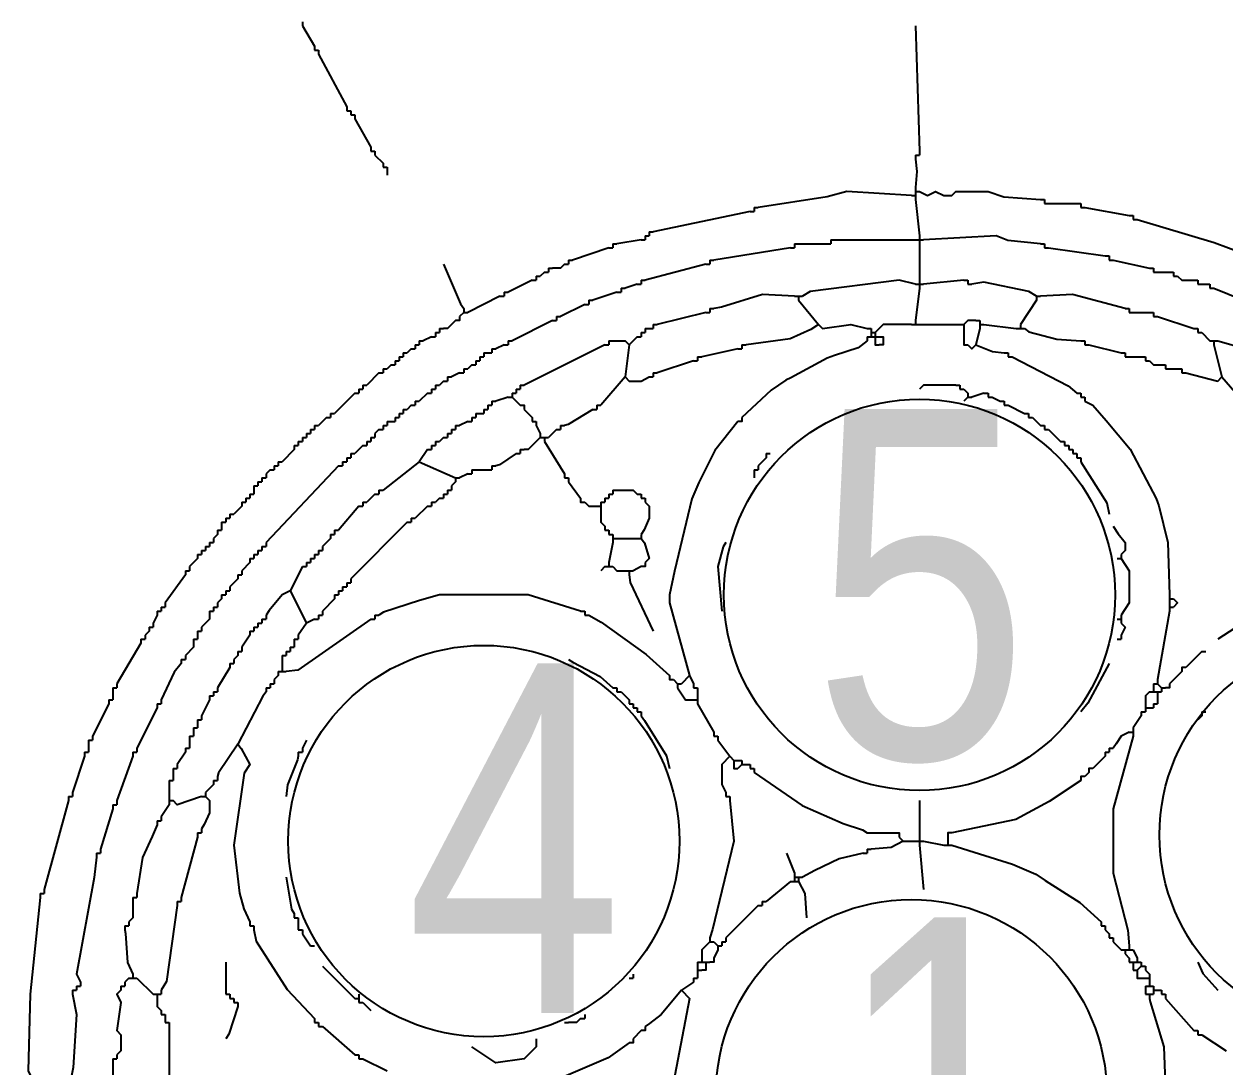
# Model space of a CAD drawing. Header units: millimetres. Extents: x -78 to 6757, y -2226 to 2184.
# Drawn here: x 51.14 to 70.36, y 1037.36 to 1054.06 of the extents above; entities that cross this region are included whole.
import ezdxf
from ezdxf.enums import TextEntityAlignment as Align

# ---------------------------------------------------------------- set-up
doc = ezdxf.new("R2010")
doc.units = ezdxf.units.MM
doc.layers.add('LAYER_0', color=7, linetype='Continuous')
doc.styles.get("Standard").update_dxf_attribs({"font": 'TIMES.TTF'})
doc.styles.add('TEXT', font='ARIAL.TTF', dxfattribs={"width": 0.8, "height": 4})
doc.linetypes.add('ZIPPED_TUBE', pattern='A,0.0001,-0.25,["~",Standard,S=1,R=0,X=-0.3,Y=-0.6],-0.25', length=0.5001)

# ---------------------------------------------------------------- blocks, each defined once
blk = doc.blocks.new('A$C31814A24')
at = {"color": 7, "linetype": 'Continuous'}
for points in [[(10.2, 30.137), (10.2, 30.091)], [(10.2, 30.091), (10.338, 29.86)], [(17.215, 30.091), (17.261, 28.66)], [(10.338, 29.86), (10.338, 29.814)], [(10.338, 29.814), (10.384, 29.814)], [(10.384, 29.814), (10.384, 29.768)], [(10.384, 29.768), (10.707, 29.168)], [(10.707, 29.168), (10.707, 29.122)], [(10.707, 29.122), (10.753, 29.122)], [(10.753, 29.122), (10.753, 29.076)], [(10.753, 29.076), (10.799, 29.076)], [(10.799, 29.076), (10.799, 29.029)], [(10.799, 29.029), (10.984, 28.706)], [(10.984, 28.706), (10.984, 28.66)], [(10.984, 28.66), (11.03, 28.66)], [(11.03, 28.66), (11.03, 28.614)], [(11.03, 28.614), (11.123, 28.522)], [(17.215, 28.614), (17.261, 28.614)], [(17.215, 28.614), (17.215, 28.568)], [(17.215, 28.568), (17.232, 28.426), (17.215, 28.245)], [(17.261, 28.66), (17.261, 28.614)], [(11.123, 28.522), (11.123, 28.476)], [(11.123, 28.476), (11.169, 28.476)], [(11.169, 28.476), (11.169, 28.429)], [(11.169, 28.429), (11.169, 28.383)], [(17.168, 28.153), (16.43, 28.199), (16.203, 28.135), (15.415, 28.014)], [(17.168, 28.153), (17.215, 28.153)], [(17.215, 28.245), (17.215, 28.199)], [(17.215, 28.199), (17.261, 28.199)], [(17.215, 28.199), (17.215, 28.153)], [(17.215, 28.153), (17.215, 28.106)], [(17.261, 28.199), (17.353, 28.153), (17.445, 28.199), (17.538, 28.153), (17.63, 28.153), (17.676, 28.199), (18.045, 28.199), (18.226, 28.136), (18.645, 28.106)], [(15.369, 28.014), (15.415, 28.014)], [(15.369, 28.014), (15.369, 27.968)], [(17.215, 28.106), (17.261, 27.691)], [(18.645, 28.106), (18.691, 28.106)], [(18.691, 28.106), (18.691, 28.06)], [(18.691, 28.06), (18.738, 28.06)], [(18.738, 28.06), (19.061, 28.06)], [(19.061, 28.06), (19.107, 28.06)], [(19.107, 28.06), (19.107, 28.014)], [(19.107, 28.014), (19.153, 28.014)], [(19.153, 28.014), (19.661, 27.922)], [(15.322, 27.968), (14.215, 27.737)], [(15.322, 27.968), (15.369, 27.968)], [(19.661, 27.922), (19.707, 27.922)], [(19.707, 27.922), (19.707, 27.876)], [(19.707, 27.876), (19.753, 27.876)], [(19.753, 27.876), (20.634, 27.613), (21.453, 27.311), (21.922, 27.091)], [(14.169, 27.737), (14.215, 27.737)], [(14.169, 27.737), (14.169, 27.691)], [(13.753, 27.599), (13.799, 27.599)], [(13.753, 27.599), (13.753, 27.553)], [(14.076, 27.645), (13.799, 27.599)], [(14.076, 27.645), (14.122, 27.645)], [(14.122, 27.691), (14.169, 27.691)], [(14.122, 27.691), (14.122, 27.645)], [(15.83, 27.599), (15.876, 27.599)], [(15.83, 27.599), (15.83, 27.553)], [(15.876, 27.599), (16.199, 27.599)], [(16.199, 27.599), (16.245, 27.599)], [(16.245, 27.645), (16.292, 27.645)], [(16.245, 27.645), (16.245, 27.599)], [(16.292, 27.645), (17.215, 27.645)], [(17.215, 27.645), (17.261, 27.645)], [(17.261, 27.691), (17.261, 27.645)], [(17.261, 27.645), (17.307, 27.645)], [(17.261, 27.645), (17.261, 27.599)], [(17.261, 27.599), (17.261, 27.183)], [(18.645, 27.599), (18.271, 27.636), (18.138, 27.691), (17.307, 27.645)], [(18.645, 27.599), (18.691, 27.599)], [(18.691, 27.599), (18.691, 27.553)], [(13.707, 27.553), (13.292, 27.414)], [(13.707, 27.553), (13.753, 27.553)], [(15.784, 27.553), (14.907, 27.414)], [(15.784, 27.553), (15.83, 27.553)], [(18.691, 27.553), (18.738, 27.553)], [(18.738, 27.553), (19.384, 27.46)], [(11.815, 27.368), (12.009, 26.911), (12.046, 26.86)], [(13.199, 27.368), (13.153, 27.322), (13.061, 27.322)], [(13.199, 27.368), (13.246, 27.368)], [(13.246, 27.414), (13.292, 27.414)], [(13.246, 27.414), (13.246, 27.368)], [(14.815, 27.368), (14.122, 27.183)], [(14.815, 27.368), (14.861, 27.368)], [(14.861, 27.414), (14.907, 27.414)], [(14.861, 27.414), (14.861, 27.368)], [(19.384, 27.46), (19.43, 27.46)], [(19.43, 27.46), (19.43, 27.414)], [(19.43, 27.414), (19.476, 27.414)], [(19.476, 27.414), (19.891, 27.322)], [(12.876, 27.23), (12.922, 27.23)], [(12.876, 27.23), (12.876, 27.183)], [(12.969, 27.276), (12.922, 27.23)], [(12.969, 27.276), (13.015, 27.276)], [(13.015, 27.322), (13.061, 27.322)], [(13.015, 27.322), (13.015, 27.276)], [(19.891, 27.322), (19.938, 27.322)], [(19.938, 27.322), (19.938, 27.276)], [(19.938, 27.276), (19.984, 27.276)], [(19.984, 27.276), (20.122, 27.276)], [(20.122, 27.276), (20.168, 27.276)], [(20.168, 27.276), (20.168, 27.23)], [(20.168, 27.23), (20.214, 27.23)], [(20.214, 27.23), (20.261, 27.183), (20.399, 27.183)], [(12.83, 27.183), (12.553, 27.045)], [(12.83, 27.183), (12.876, 27.183)], [(13.846, 27.091), (13.892, 27.091)], [(13.846, 27.091), (13.846, 27.045)], [(14.03, 27.137), (13.892, 27.091)], [(14.03, 27.137), (14.076, 27.137)], [(14.076, 27.183), (14.122, 27.183)], [(14.076, 27.183), (14.076, 27.137)], [(17.215, 27.137), (17.03, 27.183), (16.01, 27.054), (15.922, 26.999)], [(17.215, 27.137), (17.261, 27.137)], [(17.261, 27.091), (17.215, 26.722)], [(17.261, 27.183), (17.261, 27.137)], [(17.261, 27.137), (17.307, 27.137)], [(17.261, 27.137), (17.261, 27.091)], [(17.768, 27.183), (17.307, 27.137)], [(17.768, 27.183), (17.815, 27.183)], [(17.815, 27.183), (17.815, 27.137)], [(17.815, 27.137), (17.861, 27.137)], [(18.599, 26.999), (18.511, 27.054), (17.999, 27.16), (17.861, 27.137)], [(20.399, 27.183), (20.445, 27.183)], [(20.445, 27.183), (20.445, 27.137)], [(20.445, 27.137), (20.491, 27.137)], [(20.491, 27.137), (20.538, 27.137)], [(20.538, 27.137), (20.584, 27.137)], [(20.584, 27.137), (20.584, 27.091)], [(20.584, 27.091), (20.63, 27.091)], [(20.63, 27.091), (21.091, 26.906)], [(12.461, 26.999), (12.092, 26.814)], [(12.461, 26.999), (12.507, 26.999)], [(12.507, 27.045), (12.553, 27.045)], [(12.507, 27.045), (12.507, 26.999)], [(13.476, 26.953), (13.522, 26.953)], [(13.476, 26.953), (13.476, 26.906)], [(13.799, 27.045), (13.522, 26.953)], [(13.799, 27.045), (13.846, 27.045)], [(15.83, 26.999), (15.463, 27.019), (14.995, 26.874), (14.907, 26.86)], [(15.83, 26.999), (15.876, 26.999)], [(15.876, 26.999), (15.922, 26.999)], [(15.876, 26.999), (15.876, 26.953)], [(15.876, 26.953), (16.107, 26.676)], [(18.599, 26.953), (18.415, 26.676)], [(18.599, 26.999), (18.645, 26.999)], [(18.599, 26.999), (18.599, 26.953)], [(19.614, 26.86), (19.012, 27.019), (18.645, 26.999)], [(12.046, 26.814), (11.999, 26.768)], [(12.046, 26.86), (12.046, 26.814)], [(12.046, 26.814), (12.092, 26.814)], [(13.43, 26.906), (13.153, 26.768)], [(13.43, 26.906), (13.476, 26.906)], [(14.815, 26.814), (14.261, 26.676)], [(14.815, 26.814), (14.861, 26.814)], [(14.861, 26.86), (14.907, 26.86)], [(14.861, 26.86), (14.861, 26.814)], [(19.614, 26.86), (19.661, 26.86)], [(19.661, 26.86), (19.661, 26.814)], [(19.661, 26.814), (19.707, 26.814)], [(19.707, 26.814), (19.891, 26.814)], [(19.891, 26.814), (19.938, 26.814)], [(19.938, 26.814), (19.938, 26.768)], [(11.953, 26.722), (11.861, 26.63), (11.815, 26.63)], [(11.999, 26.768), (11.999, 26.722), (11.953, 26.722)], [(13.061, 26.722), (12.599, 26.491)], [(13.061, 26.722), (13.107, 26.722)], [(13.107, 26.768), (13.153, 26.768)], [(13.107, 26.768), (13.107, 26.722)], [(14.215, 26.676), (14.261, 26.676)], [(14.215, 26.676), (14.215, 26.63)], [(16.107, 26.676), (16.019, 26.62), (15.781, 26.511), (15.276, 26.445)], [(16.107, 26.676), (16.153, 26.63), (16.476, 26.676), (16.661, 26.63)], [(17.168, 26.676), (16.845, 26.676), (16.753, 26.583)], [(17.168, 26.676), (17.215, 26.676)], [(17.215, 26.722), (17.215, 26.676)], [(17.215, 26.676), (17.261, 26.676)], [(17.261, 26.676), (17.722, 26.676)], [(17.722, 26.676), (17.768, 26.676)], [(17.907, 26.722), (17.815, 26.722), (17.768, 26.676)], [(17.768, 26.676), (17.768, 26.63)], [(17.907, 26.722), (17.953, 26.722)], [(17.953, 26.722), (17.953, 26.676)], [(17.953, 26.676), (17.999, 26.676)], [(17.953, 26.676), (17.953, 26.63)], [(17.999, 26.676), (18.368, 26.63)], [(18.415, 26.676), (18.415, 26.63)], [(19.938, 26.768), (19.984, 26.768)], [(19.984, 26.768), (20.399, 26.63)], [(11.676, 26.537), (11.584, 26.491)], [(11.676, 26.537), (11.723, 26.537)], [(11.723, 26.583), (11.769, 26.583)], [(11.723, 26.583), (11.723, 26.537)], [(11.769, 26.63), (11.815, 26.63)], [(11.769, 26.63), (11.769, 26.583)], [(14.03, 26.537), (13.938, 26.445)], [(14.03, 26.537), (14.076, 26.537)], [(14.076, 26.583), (14.122, 26.583)], [(14.076, 26.583), (14.076, 26.537)], [(14.122, 26.63), (14.169, 26.63)], [(14.122, 26.63), (14.122, 26.583)], [(14.169, 26.63), (14.215, 26.63)], [(16.661, 26.63), (16.707, 26.63)], [(16.661, 26.537), (16.707, 26.537)], [(16.661, 26.537), (16.661, 26.491)], [(16.707, 26.63), (16.707, 26.583)], [(16.707, 26.583), (16.753, 26.583)], [(16.707, 26.583), (16.707, 26.537)], [(16.707, 26.537), (16.753, 26.537)], [(16.753, 26.583), (16.753, 26.537)], [(16.753, 26.537), (16.799, 26.537)], [(16.753, 26.537), (16.753, 26.491)], [(16.799, 26.537), (16.845, 26.537), (16.845, 26.491)], [(17.768, 26.63), (17.768, 26.491)], [(17.953, 26.63), (17.907, 26.445)], [(18.368, 26.63), (18.415, 26.63)], [(18.415, 26.63), (18.461, 26.63)], [(18.461, 26.63), (18.511, 26.593), (18.833, 26.51), (19.107, 26.491)], [(20.399, 26.63), (20.445, 26.63)], [(20.445, 26.63), (20.445, 26.583)], [(20.445, 26.583), (20.491, 26.583)], [(20.491, 26.583), (20.584, 26.491)], [(11.446, 26.399), (11.399, 26.353)], [(11.446, 26.399), (11.492, 26.399)], [(11.492, 26.445), (11.538, 26.445)], [(11.492, 26.445), (11.492, 26.399)], [(11.538, 26.491), (11.584, 26.491)], [(11.538, 26.491), (11.538, 26.445)], [(12.369, 26.399), (12.415, 26.399)], [(12.369, 26.399), (12.369, 26.353)], [(12.507, 26.445), (12.415, 26.399)], [(12.507, 26.445), (12.553, 26.445)], [(12.553, 26.491), (12.599, 26.491)], [(12.553, 26.491), (12.553, 26.445)], [(13.661, 26.445), (12.738, 25.983)], [(13.661, 26.445), (13.707, 26.445)], [(13.707, 26.491), (13.753, 26.491)], [(13.707, 26.491), (13.707, 26.445)], [(13.753, 26.491), (13.892, 26.491), (13.938, 26.445)], [(13.938, 26.445), (13.892, 26.076)], [(15.184, 26.399), (14.769, 26.306)], [(15.184, 26.399), (15.23, 26.399)], [(16.661, 26.491), (16.561, 26.409), (16.287, 26.32), (16.204, 26.293), (15.788, 26.066), (15.733, 26.039), (15.563, 25.926), (15.23, 25.614)], [(15.23, 26.445), (15.276, 26.445)], [(15.23, 26.445), (15.23, 26.399)], [(16.753, 26.491), (16.753, 26.445), (16.799, 26.445)], [(16.845, 26.491), (16.845, 26.445), (16.799, 26.445)], [(17.768, 26.491), (17.768, 26.445), (17.815, 26.445)], [(17.815, 26.445), (17.861, 26.399), (17.907, 26.445)], [(17.907, 26.445), (18.096, 26.369), (18.23, 26.353)], [(19.107, 26.491), (19.153, 26.491)], [(19.153, 26.491), (19.153, 26.445)], [(19.153, 26.445), (19.199, 26.445)], [(19.199, 26.445), (19.568, 26.353)], [(20.584, 26.491), (20.63, 26.491)], [(20.63, 26.491), (20.676, 26.491)], [(20.63, 26.491), (20.63, 26.445)], [(20.63, 26.445), (20.722, 26.076)], [(20.676, 26.491), (20.999, 26.399)], [(11.261, 26.26), (11.307, 26.26)], [(11.261, 26.26), (11.261, 26.214)], [(11.307, 26.306), (11.353, 26.306)], [(11.307, 26.306), (11.307, 26.26)], [(11.353, 26.353), (11.399, 26.353)], [(11.353, 26.353), (11.353, 26.306)], [(12.184, 26.26), (12.23, 26.26)], [(12.184, 26.26), (12.184, 26.214)], [(12.23, 26.306), (12.276, 26.306)], [(12.23, 26.306), (12.23, 26.26)], [(12.276, 26.353), (12.323, 26.353)], [(12.276, 26.353), (12.276, 26.306)], [(12.323, 26.353), (12.369, 26.353)], [(14.676, 26.26), (14.261, 26.122)], [(14.676, 26.26), (14.722, 26.26)], [(14.722, 26.306), (14.769, 26.306)], [(14.722, 26.306), (14.722, 26.26)], [(18.23, 26.353), (18.276, 26.353)], [(18.276, 26.353), (18.276, 26.306)], [(18.276, 26.306), (18.322, 26.306)], [(18.322, 26.306), (18.961, 25.973), (19.061, 25.891)], [(19.568, 26.353), (19.614, 26.353)], [(19.614, 26.353), (19.614, 26.306)], [(19.614, 26.306), (19.661, 26.306)], [(19.661, 26.306), (19.799, 26.306)], [(19.799, 26.306), (19.845, 26.306)], [(19.845, 26.306), (19.845, 26.26)], [(19.845, 26.26), (19.891, 26.26)], [(19.891, 26.26), (19.938, 26.214), (20.03, 26.214)], [(11.076, 26.122), (10.938, 25.983)], [(11.076, 26.122), (11.123, 26.122)], [(11.123, 26.168), (11.169, 26.168)], [(11.123, 26.168), (11.123, 26.122)], [(11.215, 26.214), (11.169, 26.168)], [(11.215, 26.214), (11.261, 26.214)], [(11.999, 26.122), (11.907, 26.076)], [(11.999, 26.122), (12.046, 26.122)], [(12.046, 26.168), (12.092, 26.168)], [(12.046, 26.168), (12.046, 26.122)], [(12.138, 26.214), (12.092, 26.168)], [(12.138, 26.214), (12.184, 26.214)], [(14.215, 26.122), (14.261, 26.122)], [(14.215, 26.122), (14.215, 26.076)], [(20.03, 26.214), (20.076, 26.214)], [(20.076, 26.214), (20.076, 26.168)], [(20.076, 26.168), (20.122, 26.168)], [(20.122, 26.168), (20.214, 26.168)], [(20.214, 26.168), (20.261, 26.168)], [(20.261, 26.168), (20.261, 26.122)], [(20.261, 26.122), (20.307, 26.122)], [(20.307, 26.122), (20.676, 26.03), (20.722, 26.076)], [(10.892, 25.983), (10.938, 25.983)], [(10.892, 25.983), (10.892, 25.937)], [(11.723, 25.983), (11.769, 25.983)], [(11.723, 25.983), (11.723, 25.937)], [(11.815, 26.03), (11.769, 25.983)], [(11.815, 26.03), (11.861, 26.03)], [(11.861, 26.076), (11.907, 26.076)], [(11.861, 26.076), (11.861, 26.03)], [(12.692, 25.983), (12.738, 25.983)], [(12.692, 25.983), (12.692, 25.937)], [(13.892, 26.076), (13.615, 25.753)], [(13.892, 26.076), (13.938, 26.03), (14.076, 26.03), (14.169, 26.076)], [(14.169, 26.076), (14.215, 26.076)], [(17.676, 25.983), (17.307, 25.983), (17.261, 25.937)], [(17.676, 25.983), (17.722, 25.983)], [(17.722, 25.983), (17.722, 25.937)], [(20.722, 26.076), (21.045, 25.706)], [(10.799, 25.891), (10.569, 25.66)], [(10.799, 25.891), (10.846, 25.891)], [(10.846, 25.937), (10.892, 25.937)], [(10.846, 25.937), (10.846, 25.891)], [(11.63, 25.891), (11.538, 25.799)], [(11.63, 25.891), (11.676, 25.891)], [(11.676, 25.937), (11.723, 25.937)], [(11.676, 25.937), (11.676, 25.891)], [(12.553, 25.845), (12.415, 25.799)], [(12.553, 25.845), (12.599, 25.845)], [(12.599, 25.891), (12.646, 25.891)], [(12.599, 25.891), (12.599, 25.845)], [(12.599, 25.845), (12.692, 25.753)], [(12.646, 25.937), (12.692, 25.937)], [(12.646, 25.937), (12.646, 25.891)], [(17.722, 25.937), (17.768, 25.937)], [(17.768, 25.937), (17.815, 25.891)], [(17.815, 25.845), (17.768, 25.799)], [(17.815, 25.891), (17.815, 25.845)], [(17.815, 25.845), (17.861, 25.845)], [(17.999, 25.891), (17.861, 25.845)], [(17.999, 25.891), (18.045, 25.891)], [(18.045, 25.891), (18.045, 25.845)], [(18.045, 25.845), (18.091, 25.845)], [(18.091, 25.845), (18.184, 25.799)], [(19.061, 25.891), (19.107, 25.891)], [(19.107, 25.891), (19.107, 25.845)], [(19.107, 25.845), (19.153, 25.845)], [(19.153, 25.845), (19.153, 25.799)], [(11.353, 25.706), (11.399, 25.706)], [(11.353, 25.706), (11.353, 25.66)], [(11.446, 25.753), (11.399, 25.706)], [(11.446, 25.753), (11.492, 25.753)], [(11.492, 25.799), (11.538, 25.799)], [(11.492, 25.799), (11.492, 25.753)], [(12.276, 25.706), (12.323, 25.706)], [(12.276, 25.706), (12.276, 25.66)], [(12.323, 25.753), (12.369, 25.753)], [(12.323, 25.753), (12.323, 25.706)], [(12.369, 25.799), (12.415, 25.799)], [(12.369, 25.799), (12.369, 25.753)], [(12.692, 25.753), (12.738, 25.753), (12.738, 25.706)], [(12.738, 25.706), (12.83, 25.614)], [(13.522, 25.706), (13.241, 25.531), (13.199, 25.522)], [(13.522, 25.706), (13.569, 25.706)], [(13.569, 25.753), (13.615, 25.753)], [(13.569, 25.753), (13.569, 25.706)], [(18.184, 25.799), (18.23, 25.799)], [(18.23, 25.799), (18.23, 25.753)], [(18.23, 25.753), (18.276, 25.753)], [(18.276, 25.753), (18.461, 25.66)], [(19.153, 25.799), (19.245, 25.753), (19.395, 25.578), (19.671, 25.252), (19.97, 24.687), (19.998, 24.603), (20.101, 24.182), (20.122, 23.584)], [(10.476, 25.614), (10.384, 25.522)], [(10.476, 25.614), (10.523, 25.614)], [(10.523, 25.66), (10.569, 25.66)], [(10.523, 25.66), (10.523, 25.614)], [(11.169, 25.568), (11.215, 25.568)], [(11.169, 25.568), (11.169, 25.522)], [(11.215, 25.568), (11.261, 25.568)], [(11.261, 25.614), (11.307, 25.614)], [(11.261, 25.614), (11.261, 25.568)], [(11.307, 25.66), (11.353, 25.66)], [(11.307, 25.66), (11.307, 25.614)], [(12.092, 25.568), (11.999, 25.522)], [(12.092, 25.568), (12.138, 25.568)], [(12.138, 25.614), (12.184, 25.614)], [(12.138, 25.614), (12.138, 25.568)], [(12.184, 25.66), (12.23, 25.66)], [(12.184, 25.66), (12.184, 25.614)], [(12.23, 25.66), (12.276, 25.66)], [(12.83, 25.614), (12.83, 25.568)], [(12.83, 25.568), (12.876, 25.568)], [(12.876, 25.568), (12.876, 25.522)], [(15.184, 25.568), (14.918, 25.237), (14.736, 24.871), (14.658, 24.682), (14.459, 23.856), (14.399, 23.584), (14.399, 23.491), (14.63, 22.66)], [(15.23, 25.614), (15.23, 25.568), (15.184, 25.568)], [(18.461, 25.66), (18.507, 25.66)], [(18.507, 25.66), (18.507, 25.614)], [(18.507, 25.614), (18.553, 25.614)], [(18.553, 25.614), (18.645, 25.522)], [(10.246, 25.43), (10.292, 25.43)], [(10.246, 25.43), (10.246, 25.383)], [(10.292, 25.476), (10.338, 25.476)], [(10.292, 25.476), (10.292, 25.43)], [(10.338, 25.522), (10.384, 25.522)], [(10.338, 25.522), (10.338, 25.476)], [(11.076, 25.476), (11.03, 25.43)], [(11.03, 25.43), (11.03, 25.383)], [(11.076, 25.476), (11.123, 25.476)], [(11.123, 25.522), (11.169, 25.522)], [(11.123, 25.522), (11.123, 25.476)], [(11.861, 25.43), (11.907, 25.43)], [(11.861, 25.43), (11.861, 25.383)], [(11.907, 25.476), (11.953, 25.476)], [(11.907, 25.476), (11.907, 25.43)], [(11.953, 25.522), (11.999, 25.522)], [(11.953, 25.522), (11.953, 25.476)], [(12.876, 25.522), (12.922, 25.43)], [(12.922, 25.43), (12.922, 25.383)], [(13.107, 25.476), (13.015, 25.383)], [(13.107, 25.476), (13.153, 25.476)], [(13.153, 25.522), (13.199, 25.522)], [(13.153, 25.522), (13.153, 25.476)], [(18.645, 25.522), (18.691, 25.522)], [(18.691, 25.522), (18.691, 25.476)], [(18.691, 25.476), (18.738, 25.476)], [(18.738, 25.476), (18.876, 25.337)], [(10.107, 25.291), (10.153, 25.291)], [(10.107, 25.291), (10.107, 25.245)], [(10.153, 25.337), (10.2, 25.337)], [(10.153, 25.337), (10.153, 25.291)], [(10.2, 25.383), (10.246, 25.383)], [(10.2, 25.383), (10.2, 25.337)], [(10.892, 25.291), (10.799, 25.199)], [(10.892, 25.291), (10.938, 25.291)], [(10.938, 25.337), (10.984, 25.337)], [(10.938, 25.337), (10.938, 25.291)], [(10.984, 25.383), (11.03, 25.383)], [(10.984, 25.383), (10.984, 25.337)], [(11.676, 25.291), (11.723, 25.291)], [(11.676, 25.291), (11.676, 25.245)], [(11.723, 25.337), (11.769, 25.337)], [(11.723, 25.337), (11.723, 25.291)], [(11.815, 25.383), (11.769, 25.337)], [(11.815, 25.383), (11.861, 25.383)], [(12.922, 25.383), (12.784, 25.245), (12.738, 25.245)], [(12.922, 25.383), (12.969, 25.383)], [(12.969, 25.383), (13.015, 25.383)], [(12.969, 25.383), (12.969, 25.337)], [(12.969, 25.337), (13.199, 24.968)], [(18.876, 25.337), (18.922, 25.337)], [(18.922, 25.337), (18.922, 25.291)], [(18.922, 25.291), (18.968, 25.291)], [(18.968, 25.291), (18.968, 25.245)], [(10.107, 25.245), (9.969, 25.107)], [(10.707, 25.153), (10.753, 25.153)], [(10.707, 25.153), (10.707, 25.107)], [(10.753, 25.199), (10.799, 25.199)], [(10.753, 25.199), (10.753, 25.153)], [(11.63, 25.245), (11.538, 25.107)], [(11.63, 25.245), (11.676, 25.245)], [(12.646, 25.199), (12.456, 25.07), (12.415, 25.06)], [(12.646, 25.199), (12.692, 25.199)], [(12.692, 25.245), (12.738, 25.245)], [(12.692, 25.245), (12.692, 25.199)], [(15.507, 25.153), (15.415, 25.06)], [(15.507, 25.199), (15.553, 25.199)], [(15.507, 25.199), (15.507, 25.153)], [(18.968, 25.245), (19.015, 25.245)], [(19.015, 25.245), (19.015, 25.199)], [(19.015, 25.199), (19.061, 25.199)], [(19.061, 25.199), (19.061, 25.153)], [(19.061, 25.153), (19.107, 25.153)], [(19.107, 25.153), (19.107, 25.107)], [(10.615, 25.06), (9.784, 24.183)], [(9.83, 25.014), (9.784, 24.968)], [(9.83, 25.014), (9.876, 25.014)], [(9.876, 25.06), (9.923, 25.06)], [(9.876, 25.06), (9.876, 25.014)], [(9.923, 25.107), (9.969, 25.107)], [(9.923, 25.107), (9.923, 25.06)], [(10.615, 25.06), (10.661, 25.06)], [(10.661, 25.107), (10.707, 25.107)], [(10.661, 25.107), (10.661, 25.06)], [(11.538, 25.107), (11.123, 24.783)], [(11.538, 25.107), (11.953, 24.922)], [(12.138, 25.014), (12.184, 25.014)], [(12.138, 25.014), (12.138, 24.968)], [(12.184, 25.014), (12.323, 25.014)], [(12.323, 25.014), (12.369, 25.014)], [(12.369, 25.06), (12.415, 25.06)], [(12.369, 25.06), (12.369, 25.014)], [(15.369, 25.014), (15.415, 25.014)], [(15.369, 25.014), (15.369, 24.968)], [(15.415, 25.06), (15.415, 25.014)], [(19.107, 25.107), (19.406, 24.635), (19.43, 24.507)], [(9.692, 24.876), (9.738, 24.876)], [(9.692, 24.876), (9.692, 24.83)], [(9.738, 24.922), (9.784, 24.922)], [(9.738, 24.922), (9.738, 24.876)], [(9.784, 24.968), (9.784, 24.922)], [(11.953, 24.876), (11.907, 24.83)], [(11.953, 24.922), (11.999, 24.922)], [(11.953, 24.922), (11.953, 24.876)], [(12.092, 24.968), (11.999, 24.922)], [(12.092, 24.968), (12.138, 24.968)], [(13.199, 24.968), (13.199, 24.922)], [(13.199, 24.922), (13.246, 24.922)], [(13.246, 24.922), (13.246, 24.876)], [(13.246, 24.876), (13.384, 24.691)], [(15.369, 24.968), (15.369, 24.922)], [(9.6, 24.737), (9.646, 24.737)], [(9.6, 24.737), (9.6, 24.691)], [(9.646, 24.83), (9.692, 24.83)], [(9.646, 24.83), (9.646, 24.783)], [(9.646, 24.783), (9.646, 24.737)], [(11.03, 24.737), (10.938, 24.645)], [(11.03, 24.737), (11.076, 24.737)], [(11.076, 24.783), (11.123, 24.783)], [(11.076, 24.783), (11.076, 24.737)], [(11.815, 24.737), (11.861, 24.737)], [(11.815, 24.737), (11.815, 24.691)], [(11.861, 24.783), (11.907, 24.783)], [(11.861, 24.783), (11.861, 24.737)], [(11.907, 24.83), (11.907, 24.783)], [(13.707, 24.737), (13.753, 24.737)], [(13.707, 24.737), (13.707, 24.691)], [(13.753, 24.783), (13.799, 24.783)], [(13.753, 24.783), (13.753, 24.737)], [(13.799, 24.783), (13.984, 24.783), (14.03, 24.737)], [(14.03, 24.737), (14.076, 24.737)], [(14.076, 24.737), (14.076, 24.691)], [(9.507, 24.599), (9.415, 24.507)], [(9.507, 24.645), (9.553, 24.645)], [(9.507, 24.645), (9.507, 24.599)], [(9.553, 24.691), (9.6, 24.691)], [(9.553, 24.691), (9.553, 24.645)], [(10.846, 24.599), (10.615, 24.322)], [(10.846, 24.599), (10.892, 24.599)], [(10.892, 24.645), (10.938, 24.645)], [(10.892, 24.645), (10.892, 24.599)], [(11.63, 24.599), (11.492, 24.46)], [(11.63, 24.599), (11.676, 24.599)], [(11.676, 24.645), (11.723, 24.645)], [(11.676, 24.645), (11.676, 24.599)], [(11.769, 24.691), (11.723, 24.645)], [(11.769, 24.691), (11.815, 24.691)], [(13.384, 24.691), (13.384, 24.645), (13.43, 24.645)], [(13.43, 24.645), (13.476, 24.599), (13.569, 24.599)], [(13.569, 24.599), (13.615, 24.599)], [(13.615, 24.645), (13.661, 24.645)], [(13.615, 24.645), (13.615, 24.599)], [(13.615, 24.599), (13.615, 24.553)], [(13.661, 24.691), (13.707, 24.691)], [(13.661, 24.691), (13.661, 24.645)], [(14.076, 24.691), (14.122, 24.691)], [(14.122, 24.645), (14.169, 24.599), (14.169, 24.46), (14.109, 24.327), (14.076, 24.276)], [(14.122, 24.691), (14.122, 24.645)], [(9.323, 24.46), (9.369, 24.46)], [(9.323, 24.46), (9.323, 24.414)], [(9.369, 24.507), (9.415, 24.507)], [(9.369, 24.507), (9.369, 24.46)], [(11.446, 24.46), (11.492, 24.46)], [(11.446, 24.46), (11.446, 24.414)], [(13.615, 24.553), (13.615, 24.414), (13.661, 24.368)], [(9.23, 24.322), (9.276, 24.322)], [(9.23, 24.322), (9.23, 24.276)], [(9.276, 24.414), (9.323, 24.414)], [(9.276, 24.414), (9.276, 24.368)], [(9.276, 24.368), (9.276, 24.322)], [(10.569, 24.322), (10.615, 24.322)], [(10.569, 24.322), (10.569, 24.276)], [(11.399, 24.414), (10.753, 23.768)], [(11.399, 24.414), (11.446, 24.414)], [(13.661, 24.368), (13.661, 24.322)], [(13.661, 24.322), (13.707, 24.322)], [(13.707, 24.322), (13.707, 24.276)], [(19.476, 24.368), (19.533, 24.283), (19.614, 24.183), (19.614, 24.091), (19.568, 24.045)], [(9.138, 24.183), (9.184, 24.183)], [(9.138, 24.183), (9.138, 24.137)], [(9.23, 24.276), (9.184, 24.23)], [(9.184, 24.23), (9.184, 24.183)], [(9.784, 24.183), (9.784, 24.137)], [(10.523, 24.23), (10.43, 24.137)], [(10.523, 24.276), (10.569, 24.276)], [(10.523, 24.276), (10.523, 24.23)], [(13.707, 24.276), (13.753, 24.276)], [(13.753, 24.183), (13.707, 23.953)], [(13.753, 24.276), (13.753, 24.23)], [(13.753, 24.23), (13.799, 24.23)], [(13.753, 24.23), (13.753, 24.183)], [(13.799, 24.23), (14.03, 24.23)], [(14.03, 24.23), (14.076, 24.23)], [(14.076, 24.276), (14.076, 24.23)], [(14.076, 24.23), (14.113, 24.179), (14.169, 23.999), (14.122, 23.953)], [(15.045, 24.183), (15.013, 24.133), (14.953, 23.907), (14.999, 23.399)], [(9, 24.045), (9.046, 24.045)], [(9, 24.045), (9, 23.999)], [(9.046, 24.091), (9.092, 24.091)], [(9.046, 24.091), (9.046, 24.045)], [(9.092, 24.137), (9.138, 24.137)], [(9.092, 24.137), (9.092, 24.091)], [(9.646, 24.045), (9.692, 24.045)], [(9.646, 24.045), (9.646, 23.999)], [(9.692, 24.091), (9.738, 24.091)], [(9.692, 24.091), (9.692, 24.045)], [(9.738, 24.137), (9.784, 24.137)], [(9.738, 24.137), (9.738, 24.091)], [(10.338, 24.045), (10.384, 24.045)], [(10.338, 24.045), (10.338, 23.999)], [(10.384, 24.091), (10.43, 24.091)], [(10.384, 24.091), (10.384, 24.045)], [(10.43, 24.137), (10.43, 24.091)], [(19.568, 24.045), (19.568, 23.999)], [(9, 23.999), (8.907, 23.907)], [(8.907, 23.907), (8.907, 23.86)], [(9.6, 23.953), (9.507, 23.86)], [(9.6, 23.999), (9.646, 23.999)], [(9.6, 23.999), (9.6, 23.953)], [(10.2, 23.907), (10.061, 23.63)], [(10.2, 23.907), (10.246, 23.907)], [(10.246, 23.953), (10.292, 23.953)], [(10.246, 23.953), (10.246, 23.907)], [(10.292, 23.999), (10.338, 23.999)], [(10.292, 23.999), (10.292, 23.953)], [(13.661, 23.907), (13.615, 23.86)], [(13.661, 23.907), (13.707, 23.907)], [(13.707, 23.953), (13.707, 23.907)], [(13.707, 23.907), (13.753, 23.907)], [(13.753, 23.907), (13.799, 23.86), (13.892, 23.86)], [(14.076, 23.907), (13.984, 23.86)], [(14.122, 23.953), (14.122, 23.907), (14.076, 23.907)], [(19.522, 23.999), (19.568, 23.999)], [(19.568, 23.999), (19.661, 23.86), (19.661, 23.491), (19.568, 23.353)], [(8.861, 23.814), (8.63, 23.491)], [(8.861, 23.86), (8.907, 23.86)], [(8.861, 23.86), (8.861, 23.814)], [(9.461, 23.768), (9.369, 23.676)], [(9.461, 23.814), (9.507, 23.814)], [(9.461, 23.814), (9.461, 23.768)], [(9.507, 23.86), (9.507, 23.814)], [(10.753, 23.768), (10.753, 23.722)], [(13.892, 23.86), (13.938, 23.86)], [(13.938, 23.86), (13.984, 23.86)], [(13.938, 23.86), (13.938, 23.814)], [(13.938, 23.814), (13.952, 23.727), (14.215, 23.168)], [(9.323, 23.63), (9.369, 23.63)], [(9.323, 23.63), (9.323, 23.584)], [(9.369, 23.676), (9.369, 23.63)], [(10.061, 23.63), (9.969, 23.584), (9.821, 23.404), (9.784, 23.353)], [(10.061, 23.63), (10.246, 23.26)], [(10.615, 23.63), (10.661, 23.63)], [(10.615, 23.63), (10.615, 23.584)], [(10.661, 23.676), (10.707, 23.676)], [(10.661, 23.676), (10.661, 23.63)], [(10.707, 23.722), (10.753, 23.722)], [(10.707, 23.722), (10.707, 23.676)], [(21.876, 23.676), (21.642, 23.511), (21.376, 23.459), (20.868, 23.204), (20.676, 23.076)], [(8.63, 23.491), (8.63, 23.445)], [(9.276, 23.537), (9.23, 23.491)], [(9.23, 23.491), (9.23, 23.445)], [(9.276, 23.584), (9.323, 23.584)], [(9.276, 23.584), (9.276, 23.537)], [(10.569, 23.537), (10.43, 23.399)], [(10.569, 23.584), (10.615, 23.584)], [(10.569, 23.584), (10.569, 23.537)], [(13.384, 23.399), (12.784, 23.584), (11.769, 23.584), (11.541, 23.52), (11.127, 23.385), (11.076, 23.353)], [(20.122, 23.584), (20.122, 23.537)], [(20.122, 23.537), (20.168, 23.537)], [(20.122, 23.537), (20.122, 23.491)], [(20.122, 23.491), (20.122, 23.445)], [(20.168, 23.537), (20.214, 23.491), (20.168, 23.445)], [(8.538, 23.353), (8.492, 23.26)], [(8.538, 23.399), (8.584, 23.399)], [(8.538, 23.399), (8.538, 23.353)], [(8.584, 23.445), (8.63, 23.445)], [(8.584, 23.445), (8.584, 23.399)], [(9.138, 23.353), (9.138, 23.307), (9.046, 23.214)], [(9.138, 23.399), (9.184, 23.399)], [(9.138, 23.399), (9.138, 23.353)], [(9.184, 23.445), (9.23, 23.445)], [(9.184, 23.445), (9.184, 23.399)], [(9.784, 23.353), (9.784, 23.307)], [(10.384, 23.353), (10.43, 23.353)], [(10.384, 23.353), (10.384, 23.307)], [(10.43, 23.399), (10.43, 23.353)], [(11.03, 23.353), (11.076, 23.353)], [(11.03, 23.353), (11.03, 23.307)], [(13.384, 23.399), (13.43, 23.399)], [(13.43, 23.399), (13.43, 23.353)], [(13.43, 23.353), (13.476, 23.353)], [(13.476, 23.353), (13.619, 23.27), (14.132, 22.903), (14.399, 22.66)], [(19.568, 23.353), (19.568, 23.307)], [(20.122, 23.399), (19.984, 22.614)], [(20.122, 23.445), (20.168, 23.445)], [(20.122, 23.445), (20.122, 23.399)], [(8.446, 23.214), (8.492, 23.214)], [(8.446, 23.214), (8.446, 23.168)], [(8.492, 23.26), (8.492, 23.214)], [(9.046, 23.214), (9.046, 23.168)], [(9.646, 23.214), (9.692, 23.214)], [(9.646, 23.214), (9.646, 23.168)], [(9.692, 23.26), (9.738, 23.26)], [(9.692, 23.26), (9.692, 23.214)], [(9.738, 23.307), (9.784, 23.307)], [(9.738, 23.307), (9.738, 23.26)], [(10.984, 23.307), (10.149, 22.723), (10.015, 22.707)], [(10.246, 23.26), (10.153, 23.122)], [(10.338, 23.307), (10.246, 23.26)], [(10.338, 23.307), (10.384, 23.307)], [(10.984, 23.307), (11.03, 23.307)], [(19.522, 23.307), (19.568, 23.307)], [(19.568, 23.307), (19.568, 23.26)], [(19.568, 23.26), (19.614, 23.214), (19.568, 23.122)], [(8.353, 23.076), (8.4, 23.076)], [(8.353, 23.076), (8.353, 23.03)], [(8.446, 23.168), (8.4, 23.122)], [(8.4, 23.122), (8.4, 23.076)], [(8.953, 23.076), (9, 23.076)], [(8.953, 23.076), (8.953, 23.03)], [(9, 23.168), (9.046, 23.168)], [(9, 23.168), (9, 23.122)], [(9, 23.122), (9, 23.076)], [(9.6, 23.122), (9.507, 22.984)], [(9.6, 23.168), (9.646, 23.168)], [(9.6, 23.168), (9.6, 23.122)], [(10.107, 23.076), (10.153, 23.076)], [(10.107, 23.076), (10.107, 23.03)], [(10.153, 23.122), (10.153, 23.076)], [(19.522, 23.076), (19.568, 23.076)], [(19.568, 23.122), (19.568, 23.076)], [(8.353, 23.03), (8.077, 22.568)], [(8.953, 23.03), (8.953, 22.984), (8.861, 22.891)], [(9.461, 22.937), (9.507, 22.937)], [(9.461, 22.937), (9.461, 22.891)], [(9.507, 22.984), (9.507, 22.937)], [(10.015, 22.937), (10.061, 22.937)], [(10.015, 22.937), (10.015, 22.891)], [(10.061, 22.984), (10.107, 22.984)], [(10.061, 22.984), (10.061, 22.937)], [(10.107, 23.03), (10.107, 22.984)], [(20.491, 22.937), (20.307, 22.753)], [(20.491, 22.937), (20.538, 22.937)], [(8.815, 22.799), (8.733, 22.7), (8.584, 22.384)], [(8.815, 22.845), (8.861, 22.845)], [(8.815, 22.845), (8.815, 22.799)], [(8.861, 22.891), (8.861, 22.845)], [(9.369, 22.799), (9.415, 22.799)], [(9.369, 22.799), (9.369, 22.753)], [(9.461, 22.891), (9.415, 22.845)], [(9.415, 22.845), (9.415, 22.799)], [(9.969, 22.891), (10.015, 22.891)], [(9.969, 22.891), (9.969, 22.845)], [(9.969, 22.845), (9.969, 22.753)], [(13.246, 22.845), (13.296, 22.813), (13.606, 22.649), (13.753, 22.522)], [(19.43, 22.799), (19.188, 22.345), (19.107, 22.245)], [(9.369, 22.753), (9.23, 22.522)], [(9.923, 22.66), (9.876, 22.614)], [(9.923, 22.707), (9.969, 22.707)], [(9.923, 22.707), (9.923, 22.66)], [(9.969, 22.753), (9.969, 22.707)], [(9.969, 22.707), (10.015, 22.707)], [(14.399, 22.66), (14.399, 22.614), (14.445, 22.614)], [(14.63, 22.66), (14.538, 22.568)], [(14.63, 22.66), (14.676, 22.568)], [(20.261, 22.707), (20.122, 22.568)], [(20.307, 22.753), (20.261, 22.753), (20.261, 22.707)], [(8.03, 22.522), (8.077, 22.522)], [(8.03, 22.522), (8.03, 22.476)], [(8.077, 22.568), (8.077, 22.522)], [(9.23, 22.522), (9.23, 22.476)], [(9.784, 22.522), (9.83, 22.522)], [(9.784, 22.522), (9.784, 22.476)], [(9.83, 22.568), (9.876, 22.568)], [(9.83, 22.568), (9.83, 22.522)], [(9.876, 22.614), (9.876, 22.568)], [(13.753, 22.522), (13.799, 22.522)], [(13.799, 22.522), (13.799, 22.476)], [(14.445, 22.614), (14.492, 22.568)], [(14.492, 22.568), (14.538, 22.568)], [(14.492, 22.568), (14.492, 22.522)], [(14.492, 22.522), (14.584, 22.384), (14.676, 22.384)], [(14.676, 22.568), (14.676, 22.522)], [(14.676, 22.522), (14.722, 22.522)], [(14.722, 22.522), (14.722, 22.476)], [(19.938, 22.568), (19.984, 22.568)], [(19.938, 22.568), (19.938, 22.522)], [(19.938, 22.522), (19.938, 22.476)], [(19.984, 22.614), (19.984, 22.568)], [(19.984, 22.568), (20.03, 22.522)], [(20.03, 22.522), (20.076, 22.522)], [(20.03, 22.522), (20.03, 22.476)], [(20.122, 22.568), (20.122, 22.522), (20.076, 22.522)], [(7.984, 22.384), (8.03, 22.384)], [(7.984, 22.384), (7.984, 22.337)], [(8.03, 22.476), (8.03, 22.43)], [(8.03, 22.43), (8.03, 22.384)], [(8.584, 22.384), (8.584, 22.337)], [(9.138, 22.384), (9.046, 22.199)], [(9.138, 22.43), (9.184, 22.43)], [(9.138, 22.43), (9.138, 22.384)], [(9.184, 22.476), (9.23, 22.476)], [(9.184, 22.476), (9.184, 22.43)], [(9.784, 22.476), (9.747, 22.425), (9.461, 21.876)], [(13.799, 22.476), (13.846, 22.476)], [(13.846, 22.476), (13.938, 22.384)], [(13.938, 22.384), (13.938, 22.337)], [(14.676, 22.384), (14.722, 22.384)], [(14.722, 22.476), (14.722, 22.43)], [(14.722, 22.43), (14.722, 22.384)], [(14.722, 22.384), (14.722, 22.337)], [(19.891, 22.476), (19.845, 22.43), (19.845, 22.337)], [(19.891, 22.476), (19.938, 22.476)], [(19.938, 22.476), (19.984, 22.476)], [(19.984, 22.476), (20.03, 22.476)], [(19.984, 22.476), (19.984, 22.43)], [(19.984, 22.43), (19.984, 22.384)], [(19.984, 22.384), (19.984, 22.337)], [(7.984, 22.337), (7.8, 21.968)], [(8.538, 22.291), (8.307, 21.83)], [(8.538, 22.337), (8.584, 22.337)], [(8.538, 22.337), (8.538, 22.291)], [(13.938, 22.337), (13.984, 22.337)], [(13.984, 22.337), (13.984, 22.291)], [(13.984, 22.291), (14.03, 22.291)], [(14.03, 22.291), (14.03, 22.245)], [(14.03, 22.245), (14.076, 22.245)], [(14.076, 22.245), (14.076, 22.199)], [(14.722, 22.337), (14.907, 22.014)], [(19.799, 22.245), (19.845, 22.245)], [(19.799, 22.245), (19.799, 22.199)], [(19.845, 22.337), (19.845, 22.291)], [(19.845, 22.291), (19.891, 22.291)], [(19.845, 22.291), (19.845, 22.245)], [(19.891, 22.291), (19.938, 22.291)], [(19.938, 22.337), (19.984, 22.337)], [(19.938, 22.337), (19.938, 22.291)], [(20.491, 22.245), (20.538, 22.245)], [(20.491, 22.245), (20.491, 22.199)], [(9, 22.153), (9.046, 22.153)], [(9, 22.153), (9, 22.107)], [(9, 22.107), (9, 22.061)], [(9.046, 22.199), (9.046, 22.153)], [(14.076, 22.199), (14.113, 22.148), (14.367, 21.742), (14.399, 21.599)], [(19.799, 22.199), (19.707, 22.061)], [(20.491, 22.199), (20.445, 22.153)], [(8.953, 22.061), (9, 22.061)], [(8.953, 22.061), (8.953, 22.014)], [(8.953, 22.014), (8.953, 21.968)], [(14.907, 22.014), (14.907, 21.968)], [(19.661, 22.014), (19.568, 21.968), (19.513, 21.881), (19.476, 21.83)], [(19.661, 22.014), (19.707, 22.014)], [(19.707, 22.061), (19.707, 22.014)], [(19.707, 22.014), (19.707, 21.968)], [(7.753, 21.922), (7.8, 21.922)], [(7.753, 21.922), (7.753, 21.876)], [(7.753, 21.876), (7.753, 21.83)], [(7.8, 21.968), (7.8, 21.922)], [(8.907, 21.968), (8.953, 21.968)], [(8.907, 21.968), (8.907, 21.922)], [(8.907, 21.922), (8.907, 21.876)], [(8.907, 21.876), (8.907, 21.83)], [(9.461, 21.876), (9.24, 21.548), (9.23, 21.507)], [(9.461, 21.876), (9.498, 21.825), (9.6, 21.645), (9.535, 21.544), (9.415, 20.722), (9.482, 20.17), (9.531, 19.993), (9.6, 19.845)], [(10.246, 21.922), (10.2, 21.83)], [(14.907, 21.968), (14.953, 21.968)], [(14.953, 21.968), (14.953, 21.922)], [(14.953, 21.922), (15.092, 21.737)], [(19.707, 21.968), (19.476, 21.137), (19.476, 20.399), (19.643, 19.749), (19.661, 19.568)], [(7.707, 21.737), (7.569, 21.322)], [(7.707, 21.784), (7.753, 21.784)], [(7.707, 21.784), (7.707, 21.737)], [(7.753, 21.83), (7.753, 21.784)], [(8.261, 21.737), (8.077, 21.23)], [(8.261, 21.784), (8.307, 21.784)], [(8.261, 21.784), (8.261, 21.737)], [(8.307, 21.83), (8.307, 21.784)], [(8.861, 21.784), (8.769, 21.645)], [(8.861, 21.83), (8.907, 21.83)], [(8.861, 21.83), (8.861, 21.784)], [(10.153, 21.737), (10.144, 21.696), (10.031, 21.41), (10.015, 21.276)], [(10.153, 21.784), (10.2, 21.784)], [(10.153, 21.784), (10.153, 21.737)], [(10.2, 21.83), (10.2, 21.784)], [(15.092, 21.737), (14.999, 21.645), (14.999, 21.414), (15.045, 21.322)], [(15.092, 21.737), (15.138, 21.691)], [(19.384, 21.737), (19.245, 21.599)], [(19.384, 21.784), (19.43, 21.784)], [(19.384, 21.784), (19.384, 21.737)], [(19.43, 21.83), (19.476, 21.83)], [(19.43, 21.83), (19.43, 21.784)], [(8.723, 21.599), (8.769, 21.599)], [(8.723, 21.599), (8.723, 21.553)], [(8.769, 21.645), (8.769, 21.599)], [(15.138, 21.691), (15.184, 21.691)], [(15.138, 21.691), (15.138, 21.645)], [(15.138, 21.645), (15.138, 21.599), (15.184, 21.599)], [(15.184, 21.691), (15.23, 21.691)], [(15.23, 21.645), (15.184, 21.599)], [(15.23, 21.691), (15.23, 21.645)], [(15.23, 21.645), (15.276, 21.645)], [(15.276, 21.645), (15.322, 21.645)], [(15.322, 21.645), (15.322, 21.599)], [(15.322, 21.599), (15.369, 21.599)], [(15.369, 21.599), (15.369, 21.553)], [(19.245, 21.599), (19.199, 21.599), (19.199, 21.553)], [(8.677, 21.461), (8.723, 21.461)], [(8.677, 21.461), (8.677, 21.414)], [(8.723, 21.553), (8.723, 21.507)], [(8.723, 21.507), (8.723, 21.461)], [(9.184, 21.461), (9.23, 21.461)], [(9.184, 21.461), (9.184, 21.414)], [(9.23, 21.507), (9.23, 21.461)], [(15.369, 21.553), (15.918, 21.174), (16.388, 20.969), (16.61, 20.897), (16.661, 20.861), (16.984, 20.861)], [(19.107, 21.461), (18.745, 21.219), (18.364, 21.015), (17.63, 20.861)], [(19.153, 21.507), (19.107, 21.507), (19.107, 21.461)], [(19.199, 21.553), (19.153, 21.507)], [(7.569, 21.322), (7.569, 21.276)], [(8.677, 21.414), (8.677, 21.276)], [(9.184, 21.414), (9.092, 21.322)], [(9.092, 21.322), (9.092, 21.276)], [(15.045, 21.322), (15.045, 21.276)], [(7.523, 21.23), (7.246, 20.214)], [(7.523, 21.276), (7.569, 21.276)], [(7.523, 21.276), (7.523, 21.23)], [(8.03, 21.184), (8.077, 21.184)], [(8.03, 21.184), (8.03, 21.137)], [(8.077, 21.23), (8.077, 21.184)], [(8.677, 21.184), (8.584, 21.045)], [(8.677, 21.276), (8.677, 21.23)], [(8.677, 21.23), (8.723, 21.23)], [(8.677, 21.23), (8.677, 21.184)], [(9.046, 21.276), (8.769, 21.184), (8.723, 21.23)], [(9.092, 21.276), (9.138, 21.23), (9.138, 21.091), (9.078, 20.957), (9.046, 20.907)], [(9.046, 21.276), (9.092, 21.276)], [(15.092, 21.23), (15.138, 20.768), (14.893, 19.758), (14.861, 19.661)], [(15.045, 21.276), (15.092, 21.276)], [(15.092, 21.276), (15.092, 21.23)], [(17.261, 21.23), (17.261, 20.814)], [(8.03, 21.137), (7.892, 20.676)], [(8.584, 21.045), (8.584, 20.999)], [(8.538, 20.953), (8.483, 20.819), (8.371, 20.58), (8.307, 20.168)], [(8.538, 20.999), (8.584, 20.999)], [(8.538, 20.999), (8.538, 20.953)], [(9.046, 20.907), (9.046, 20.861)], [(9, 20.814), (8.815, 20.122)], [(9, 20.861), (9.046, 20.861)], [(9, 20.861), (9, 20.814)], [(17.076, 20.768), (16.935, 20.695), (16.707, 20.676)], [(16.984, 20.861), (17.03, 20.861), (17.03, 20.814)], [(17.03, 20.814), (17.076, 20.768)], [(17.076, 20.768), (17.215, 20.768)], [(17.215, 20.768), (17.261, 20.768)], [(17.261, 20.814), (17.261, 20.768)], [(17.261, 20.768), (17.307, 20.768)], [(17.261, 20.768), (17.261, 20.722)], [(17.307, 20.768), (17.538, 20.722)], [(17.63, 20.861), (17.584, 20.861), (17.584, 20.814)], [(17.584, 20.814), (17.584, 20.768)], [(17.584, 20.768), (17.584, 20.722)], [(7.846, 20.63), (7.892, 20.63)], [(7.846, 20.63), (7.846, 20.584)], [(7.892, 20.676), (7.892, 20.63)], [(15.738, 20.63), (15.83, 20.399)], [(16.615, 20.63), (16.341, 20.566), (16.065, 20.431), (15.922, 20.353)], [(16.615, 20.63), (16.661, 20.63)], [(16.661, 20.676), (16.707, 20.676)], [(16.661, 20.676), (16.661, 20.63)], [(17.261, 20.722), (17.307, 20.214)], [(17.538, 20.722), (17.584, 20.722)], [(17.584, 20.722), (17.63, 20.722)], [(17.63, 20.722), (18.327, 20.505), (18.592, 20.388), (18.699, 20.317), (19.097, 20.065), (19.338, 19.845)], [(7.846, 20.584), (7.817, 20.349), (7.615, 19.245), (7.661, 19.153)], [(10.015, 20.353), (10.077, 19.988), (10.107, 19.938)], [(15.83, 20.399), (15.83, 20.353)], [(15.83, 20.353), (15.876, 20.353)], [(15.83, 20.353), (15.83, 20.307)], [(15.876, 20.353), (15.922, 20.353)], [(15.876, 20.353), (15.876, 20.307)], [(7.246, 20.214), (7.246, 20.168)], [(15.784, 20.307), (15.507, 20.076)], [(15.784, 20.307), (15.83, 20.307)], [(15.83, 20.307), (15.876, 20.307)], [(15.876, 20.307), (15.949, 20.166), (15.968, 19.891)], [(7.2, 20.122), (7.087, 19.017), (7.061, 18.138), (7.084, 18.091), (7.015, 17.861)], [(7.2, 20.168), (7.246, 20.168)], [(7.2, 20.168), (7.2, 20.122)], [(8.261, 20.076), (8.261, 19.891), (8.215, 19.845)], [(8.261, 20.122), (8.307, 20.122)], [(8.261, 20.122), (8.261, 20.076)], [(8.307, 20.168), (8.307, 20.122)], [(8.769, 20.076), (8.815, 20.076)], [(8.769, 20.076), (8.769, 20.03)], [(8.815, 20.122), (8.815, 20.076)], [(15.461, 20.076), (15.507, 20.076)], [(15.461, 20.076), (15.461, 20.03)], [(8.769, 20.03), (8.644, 19.161), (8.584, 19.061)], [(10.107, 19.938), (10.107, 19.891)], [(15.415, 20.03), (15.045, 19.661)], [(15.415, 20.03), (15.461, 20.03)], [(8.169, 19.799), (8.215, 19.799)], [(8.169, 19.799), (8.169, 19.753)], [(8.215, 19.845), (8.215, 19.799)], [(9.6, 19.845), (9.6, 19.799)], [(9.6, 19.799), (9.646, 19.799)], [(9.646, 19.799), (9.646, 19.753)], [(10.107, 19.891), (10.153, 19.891)], [(10.153, 19.891), (10.153, 19.845)], [(10.153, 19.845), (10.153, 19.799)], [(10.153, 19.799), (10.153, 19.753)], [(19.338, 19.845), (19.338, 19.799)], [(19.338, 19.799), (19.384, 19.799)], [(19.384, 19.799), (19.384, 19.753)], [(8.169, 19.753), (8.178, 19.711), (8.201, 19.379), (8.261, 19.245)], [(9.646, 19.753), (9.67, 19.624), (10.026, 19.071), (10.338, 18.738)], [(10.153, 19.753), (10.2, 19.753)], [(10.2, 19.753), (10.2, 19.707)], [(10.2, 19.707), (10.292, 19.568)], [(14.861, 19.661), (14.861, 19.614)], [(15.045, 19.661), (15.045, 19.614)], [(19.384, 19.753), (19.43, 19.707)], [(19.43, 19.707), (19.43, 19.661)], [(19.43, 19.661), (19.476, 19.661)], [(19.476, 19.661), (19.476, 19.614)], [(10.292, 19.568), (10.338, 19.568)], [(14.861, 19.614), (14.769, 19.522), (14.769, 19.43)], [(14.861, 19.614), (14.907, 19.614)], [(14.907, 19.614), (14.953, 19.568)], [(14.953, 19.522), (14.907, 19.43)], [(14.953, 19.568), (14.999, 19.568)], [(14.953, 19.568), (14.953, 19.522)], [(14.999, 19.614), (15.045, 19.614)], [(14.999, 19.614), (14.999, 19.568)], [(19.476, 19.614), (19.568, 19.522)], [(19.568, 19.522), (19.614, 19.522)], [(19.614, 19.522), (19.661, 19.522)], [(19.614, 19.522), (19.614, 19.476)], [(19.661, 19.568), (19.661, 19.522)], [(19.661, 19.522), (19.707, 19.522)], [(19.707, 19.522), (19.753, 19.43)], [(9.323, 19.384), (9.323, 19.061)], [(14.722, 19.384), (14.769, 19.384)], [(14.722, 19.384), (14.722, 19.338)], [(14.769, 19.43), (14.769, 19.384)], [(14.769, 19.384), (14.815, 19.384)], [(14.815, 19.384), (14.861, 19.384)], [(14.815, 19.384), (14.815, 19.338)], [(14.907, 19.43), (14.907, 19.384), (14.861, 19.384)], [(19.614, 19.476), (19.661, 19.43)], [(19.661, 19.43), (19.661, 19.384)], [(19.661, 19.384), (19.707, 19.384)], [(19.707, 19.384), (19.753, 19.384)], [(19.707, 19.384), (19.707, 19.338)], [(19.753, 19.43), (19.753, 19.384)], [(19.753, 19.384), (19.799, 19.384)], [(19.799, 19.384), (19.799, 19.338)], [(20.445, 19.384), (20.503, 19.254), (20.676, 19.061)], [(8.261, 19.245), (8.261, 19.199)], [(10.43, 19.338), (10.799, 18.968)], [(13.984, 19.245), (13.984, 19.199)], [(14.722, 19.338), (14.722, 19.291)], [(14.722, 19.291), (14.769, 19.291)], [(14.722, 19.291), (14.722, 19.245)], [(14.722, 19.245), (14.722, 19.199)], [(14.815, 19.338), (14.815, 19.291), (14.769, 19.291)], [(19.707, 19.338), (19.707, 19.291)], [(19.707, 19.291), (19.753, 19.291)], [(19.799, 19.338), (19.753, 19.291)], [(19.753, 19.291), (19.753, 19.245)], [(19.753, 19.245), (19.753, 19.199), (19.799, 19.199)], [(19.799, 19.338), (19.845, 19.338)], [(19.845, 19.338), (19.845, 19.291)], [(19.845, 19.291), (19.891, 19.245)], [(19.891, 19.245), (19.891, 19.199)], [(7.615, 19.107), (7.661, 19.107)], [(7.615, 19.107), (7.615, 19.061)], [(7.661, 19.153), (7.661, 19.107)], [(8.123, 19.107), (8.169, 19.107)], [(8.123, 19.107), (8.123, 19.061)], [(8.215, 19.199), (8.169, 19.153)], [(8.169, 19.153), (8.169, 19.107)], [(8.215, 19.199), (8.261, 19.199)], [(8.261, 19.199), (8.307, 19.199)], [(8.307, 19.199), (8.492, 19.015)], [(13.938, 19.199), (13.984, 19.199)], [(14.676, 19.153), (14.538, 19.061)], [(14.676, 19.199), (14.722, 19.199)], [(14.676, 19.199), (14.676, 19.153)], [(19.799, 19.199), (19.845, 19.199)], [(19.845, 19.199), (19.891, 19.199)], [(19.845, 19.107), (19.891, 19.107)], [(19.845, 19.107), (19.845, 19.061)], [(19.891, 19.199), (19.891, 19.153)], [(19.891, 19.153), (19.891, 19.107)], [(19.891, 19.107), (19.938, 19.107)], [(19.938, 19.107), (19.938, 19.061)], [(7.569, 19.015), (7.615, 18.784), (7.578, 18.179), (7.523, 17.907)], [(7.569, 19.061), (7.615, 19.061)], [(7.569, 19.061), (7.569, 19.015)], [(8.123, 19.061), (8.077, 19.015), (8.123, 18.922), (8.077, 18.599), (8.123, 18.553), (8.123, 18.368), (8.077, 18.322)], [(8.492, 19.015), (8.538, 19.015)], [(8.538, 19.015), (8.584, 19.015)], [(8.538, 19.015), (8.538, 18.968)], [(8.538, 18.968), (8.538, 18.876), (8.584, 18.83)], [(8.584, 19.061), (8.584, 19.015)], [(9.323, 19.061), (9.323, 19.015)], [(9.323, 19.015), (9.369, 19.015)], [(9.369, 19.015), (9.369, 18.968)], [(9.369, 18.968), (9.415, 18.968)], [(9.415, 18.968), (9.415, 18.922)], [(10.799, 18.968), (10.846, 18.968)], [(10.846, 19.015), (10.846, 18.968)], [(10.846, 18.968), (10.846, 18.922)], [(14.538, 19.061), (14.307, 18.784), (14.173, 18.682), (14.122, 18.645)], [(14.538, 19.061), (14.63, 18.968), (14.463, 18.088), (14.445, 17.907)], [(19.845, 19.061), (19.845, 19.015)], [(19.845, 19.015), (19.891, 19.015)], [(19.891, 19.015), (19.938, 19.015)], [(19.891, 19.015), (19.891, 18.968)], [(19.891, 18.968), (19.901, 18.927), (20.055, 18.413), (20.076, 17.907)], [(19.938, 19.061), (19.984, 19.061)], [(19.938, 19.061), (19.938, 19.015)], [(19.984, 19.061), (20.03, 19.061)], [(20.03, 19.061), (20.03, 19.015)], [(20.03, 19.015), (20.076, 19.015)], [(20.076, 19.015), (20.076, 18.968)], [(20.076, 18.968), (20.399, 18.599)], [(8.584, 18.83), (8.584, 18.784)], [(9.461, 18.876), (9.36, 18.558), (9.323, 18.507)], [(9.415, 18.922), (9.461, 18.922)], [(9.461, 18.922), (9.461, 18.876)], [(10.846, 18.922), (10.892, 18.922)], [(10.892, 18.922), (10.984, 18.83)], [(8.584, 18.784), (8.63, 18.784)], [(8.63, 18.784), (8.63, 18.738)], [(8.63, 18.738), (8.63, 18.691)], [(8.63, 18.691), (8.677, 18.691)], [(8.677, 18.691), (8.677, 18.645)], [(10.338, 18.738), (10.338, 18.691)], [(10.338, 18.691), (10.384, 18.691)], [(10.384, 18.691), (10.384, 18.645)], [(13.199, 18.691), (13.246, 18.691)], [(13.384, 18.738), (13.338, 18.691), (13.246, 18.691)], [(13.384, 18.738), (13.43, 18.738)], [(13.43, 18.784), (13.43, 18.738)], [(8.677, 18.645), (8.677, 17.907)], [(10.384, 18.645), (10.43, 18.645)], [(10.43, 18.645), (10.799, 18.322)], [(14.076, 18.599), (13.984, 18.507)], [(14.122, 18.645), (14.122, 18.599), (14.076, 18.599)], [(20.399, 18.599), (20.445, 18.599)], [(20.445, 18.599), (20.445, 18.553)], [(20.445, 18.553), (20.491, 18.553)], [(20.491, 18.553), (20.768, 18.368)], [(12.876, 18.507), (12.876, 18.415), (12.738, 18.276), (12.415, 18.23), (12.138, 18.415)], [(13.938, 18.461), (13.699, 18.287), (13.057, 18.015), (12.83, 17.907)], [(13.984, 18.507), (13.984, 18.461), (13.938, 18.461)], [(8.03, 18.276), (8.077, 18.276)], [(8.03, 18.276), (8.03, 18.23)], [(8.077, 18.322), (8.077, 18.276)], [(10.799, 18.322), (10.846, 18.322)], [(10.846, 18.322), (10.846, 18.276)], [(10.846, 18.276), (10.892, 18.276)], [(10.892, 18.276), (11.169, 18.138)], [(8.03, 18.23), (8.03, 17.907)]]:
    blk.add_lwpolyline(points, dxfattribs=at)
at = {"linetype": 'Continuous'}
for centre in [(17.261, 23.584), (22.245, 20.837), (12.276, 20.768), (17.168, 17.861)]:
    blk.add_circle(centre, 2.238, dxfattribs=at)
at = {"color": 7, "linetype": 'Continuous', "style": 'TEXT', "width": 0.8}
for s, p in [('5', (17.276, 23.71)), ('4', (12.625, 20.802)), ('1', (17.517, 17.895))]:
    blk.add_text(s, height=4, dxfattribs=at).set_placement(p, align=Align.MIDDLE_CENTER)
blk = doc.blocks.new('418000670')
at = {"layer": 'LAYER_0', "color": 7, "linetype": 'Continuous', "xscale": 1.400000000000006, "yscale": 1.399999999999999, "zscale": 1.4}
blk.add_blockref('A$C31814A24', (121.627, 24.318), dxfattribs=at)

msp = doc.modelspace()

# ---------------------------------------------------------------- block references
at = {"linetype": 'ZIPPED_TUBE'}
msp.add_blockref('418000670', (-80.311, 987.586), dxfattribs=at)

doc.saveas('drawing.dxf')
